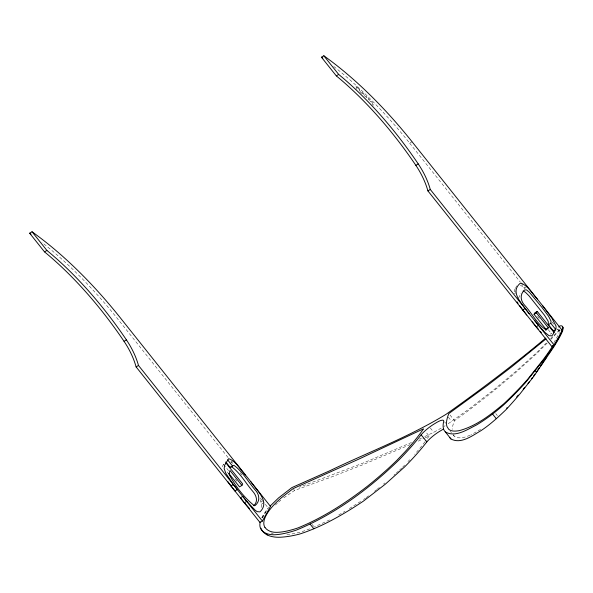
<?xml version="1.0" encoding="UTF-8"?>
<svg xmlns="http://www.w3.org/2000/svg" width="593" height="593" viewBox="0 0 593 593"><rect width="100%" height="100%" fill="white"/><g stroke="black" fill="none" stroke-linecap="round" stroke-linejoin="round"><path stroke-width="0.44" stroke-dasharray="2.96 2.22" d="M368.564 99.624L368.26 98.653M372.856 105.28L372.367 102.945L370.514 101.633M366.089 97.17L365.792 96.185M355.933 86.319L357.623 87.883M355.896 89.81L356.415 87.141L356.074 86.459M365.644 96.036L367.045 97.319M368.112 98.505L369.81 100.091M361.737 93.412L362.086 92.249L363.687 93.879A2.995 1.423 58.9 0 1 364.376 94.85A2.876 1.371 58.9 0 1 364.851 95.925A3.343 1.594 58.9 0 1 364.947 96.288M366.348 97.408L366.874 97.267M370.158 101.737C370.477 99.483 373.508 103.716 373.501 105.213M369.113 100.173L369.647 100.047M261.194 507.46L261.639 504.072L259.919 499.38M356.934 87.979L357.46 87.846M518.586 298.034L521.062 293.187M222.219 466.735L224.391 462.822M227.149 472.821L227.638 471.939M262.573 517.874L267.702 508.631M515.347 288.354L513.531 292.282L515.91 290.844M515.688 287.738L516.711 285.893M553.944 342.658L559.495 332.636M559.688 329.389L553.699 335.668M560.111 330.62L558.947 330.99L550.867 339.389M402.588 467.232L405.582 464.111M407.977 461.613L409.77 459.745M546.316 342.999L538.333 351.056L517.489 370.002L494.488 389.223L469.337 408.785L448.078 423.81M550.623 338.722L553.084 336.275M547.22 343.006L537.221 353.057L516.384 371.996L493.383 391.217L468.218 410.801L454.527 420.659A129.519 28.434 -39.9 0 0 452.162 429.362M275.441 505.006L277.287 503.19M278.554 502.123L282.364 498.921M550.334 334.207L551.66 333.11M366.222 497.594L368.972 495.518M283.802 497.853L294.536 490.463L332.288 476.661L362.167 465.008L409.904 444.713M363.509 499.506L365.533 498.113M361.982 93.338C363.435 92.849 364.443 95.095 364.421 96.311M443.675 426.649L445.143 425.7M360.611 501.426L348.21 509.298M480.626 429.414L470.879 434.921M333.748 66.431A292.423 139.281 58.9 0 1 409.667 143.158L412.046 141.727M520.38 285.122L522.218 286.345L524.597 284.907M230.885 462.607L232.471 461.65M514.368 293.661L515.954 292.705M526.095 287.457L524.509 288.413L522.218 286.345M261.046 501.886L263.425 500.455M261.639 504.072L264.011 502.634M338.736 514.983L345.052 511.196M424.721 436.552L433.742 432.312L442.941 427.123M329.567 519.92L314.186 527.021M419.221 439.183L421.445 438.094M418.184 441.162L424.41 438.197M425.188 437.834L429.087 436.003L426.248 432.445M411.505 442.497L363.272 463.014L299.25 487.224M470.13 435.314L464.764 437.13A129.659 25.084 -42.6 0 1 454.238 436.189L452.007 433.387M309.754 528.867L301.111 531.958A59.989 20.332 -25.8 0 1 285.144 534.79M271.001 532.929L273.24 533.848M409.667 143.158L520.424 282.253M521.002 282.98L525.042 288.05M552.068 321.999L553.751 324.112M557.679 329.048L559.362 331.161M558.947 330.99L557.494 329.167L558.932 329.145L559.718 329.878A69.181 8.88 -49 0 1 559.851 331.339M537.651 316.365L539.326 318.471M548.273 329.708L551.631 333.926M495.755 413.603L497.334 415.582M449.998 414.967L454.527 420.659M448.338 417.161L451.755 421.445M444.594 421.86L445.736 423.283M450.324 431.281L451.443 432.682M430.325 428.027L433.742 432.312M293.572 489.247L294.536 490.463M312.081 524.382L313.66 526.362M228.053 457.529L117.866 319.153A292.423 139.281 58.9 0 0 41.947 242.418M230.936 461.146L233.242 464.045M240.165 472.74L241.892 474.911M260.275 497.994L262.514 500.811M265.323 504.332L268.125 507.86M223.546 464.349L228.579 470.664M235.295 479.092L236.97 481.205M453.408 434.877L454.238 436.189M360.5 92.389L359.425 89.825L357.824 89.491L358.165 88.327L359.773 89.958A2.995 1.423 58.9 0 1 360.455 90.929A2.876 1.371 58.9 0 1 360.929 92.004A3.343 1.594 58.9 0 1 361.1 92.716M429.087 436.003A129.519 31.725 -37.2 0 1 425.515 441.036M424.959 441.778A129.519 31.725 -37.2 0 1 422.216 445.336M421.667 446.032A129.519 31.725 -37.2 0 1 414.677 454.349M401.683 468.099A129.659 34.957 -34.4 0 1 399.156 470.457M398.518 471.05A129.659 34.957 -34.4 0 1 395.909 473.422M395.242 474.015A129.659 34.957 -34.4 0 1 393.915 475.201M384.901 482.939A129.659 34.957 -34.4 0 1 383.471 484.125M379.387 487.453A129.659 34.957 -34.4 0 1 377.311 489.114M376.614 489.662A129.659 34.957 -34.4 0 1 374.517 491.315M261.772 517.696A73.339 23.92 -27.5 0 1 268.911 507.386M262.069 518.067A71.671 25.81 -22.8 0 1 265.642 512.263"/><path stroke-width="0.89" d="M260.253 521.847A73.339 23.92 -27.5 0 0 261.083 529.438C263.878 533.448 268.985 534.738 273.632 534.767A62.71 19.443 -29.5 0 0 296.522 530.031C335.075 514.168 369.202 488.81 398.985 459.916A133.84 32.296 -37.6 0 0 421.134 434.773A15.981 3.854 -37.6 0 1 435.329 423.283A15.981 3.565 -39.5 0 1 443.757 421.126A133.84 29.872 -39.5 0 0 445.358 431.941C455.461 437.723 467.247 429.517 476.238 425.129C485.793 419.51 494.651 412.735 503.02 405.486A62.71 9.266 -47.2 0 0 525.079 383.115L545.152 358.113A73.369 9.414 -49 0 0 560.926 333.562L562.742 328.174L562.609 326.61L561.779 325.831L560.029 325.861L558.747 327.017M225.785 461.977L230.136 467.44L231.485 466.713C240.247 472.866 245.584 483.013 252.522 491.063C256.25 495.229 258.585 501.174 253.774 505.71M230.136 467.44L233.864 465.283C242.626 471.428 247.963 481.583 254.901 489.625C259.386 494.154 260.572 500.781 255.301 505.414L254.464 505.77C243.997 497.549 235.073 485.771 228.928 473.926L230.017 470.508L241.9 485.43L239.52 486.868L228.765 473.362M241.9 485.43L242.7 483.984L225.926 462.911M262.388 521.069L270.504 506.422L120.246 317.715A292.423 139.281 58.9 0 0 32.029 231.767L29.65 233.197L44.512 251.862A241.158 114.864 58.9 0 1 124.056 341.346A45.824 21.83 58.9 0 1 136.108 366.897L260.008 522.5L262.388 521.069L138.488 365.466A45.824 21.83 58.9 0 0 126.435 339.908A241.158 114.864 58.9 0 0 46.891 250.424L32.029 231.767M545.449 330.116L545.938 329.234L534.048 314.305L534.856 312.852L537.236 311.421L554.01 332.488M534.048 314.305L536.428 312.867L537.236 311.421M536.428 312.867L548.317 327.796L546.272 330.019C537.214 324.245 532.084 313.601 525.013 305.64C520.55 301.118 519.446 294.528 524.672 289.918L526.495 289.888L529.453 292.349L541.55 306.892L548.569 316.254L551.038 321.161L550.808 323.296L555.7 329.434L553.321 330.872L548.429 324.727L548.214 321.258L544.404 315.135L528.978 295.803L525.398 292.23L523.13 290.993M553.321 330.872L553.662 330.264M554.188 345.074L562.305 330.427L412.046 141.727A292.423 139.281 58.9 0 0 323.822 55.772L321.443 57.202L336.305 75.867A241.158 114.864 58.9 0 1 415.856 165.351A45.824 21.83 58.9 0 1 427.909 190.902L551.809 346.505L554.188 345.074L430.288 189.471A45.824 21.83 58.9 0 0 418.235 163.913A241.158 114.864 58.9 0 0 338.685 74.429L323.822 55.772M550.015 351.894L551.483 349.611M544.211 360.752L546.138 357.846M540.438 366.259L543.737 361.441M536.42 372.004L539.467 367.675M449.976 437.767A133.825 29.376 -39.9 0 0 450.962 438.976C461.006 444.439 472.317 435.633 480.753 430.8C490.033 424.736 498.224 417.138 506.207 409.481A64.518 7.249 -50.6 0 0 520.002 393.848L533.478 376.814L553.603 347.216A71.671 6.063 -53.2 0 0 562.587 331.013L563.35 327.536L562.757 327.069M533.5 376.118L534.93 374.116M531.647 378.69L532.551 377.452M527.985 383.434L529.564 381.469M523.182 389.305L524.79 387.348M506.667 408.177L507.104 407.71M270.186 506.051L278.54 497.942L291.882 487.594L329.515 470.879C368.409 452.162 409.17 436.856 446.069 414.299C480.167 390.098 513.686 364.991 545.693 338.062M546.079 338.84L511.611 366.897L487.891 385.079L448.864 413.543A129.533 28.916 -39.5 0 0 447.011 426.589L448.649 429.176A129.608 26.537 -41.4 0 0 459.545 430.577C476.461 425.944 490.656 414.766 503.902 403.692A58.225 8.606 -47.2 0 0 527.748 379.194L543.262 359.566A69.181 8.88 -49 0 0 553.061 345.408M44.512 251.862L46.891 250.424M336.305 75.867L338.685 74.429M124.056 341.346L126.435 339.908M415.856 165.351L418.235 163.913M136.108 366.897L138.488 365.466M427.909 190.902L430.288 189.471M230.981 485.926L233.36 484.496L237.311 489.573L234.932 491.004L227.756 481.538M519.557 305.543L522.774 309.931L525.153 308.501L529.104 313.578M246.777 501.344L242.752 496.4L240.373 497.838L244.398 502.775L246.777 501.344L255.375 510.432L257.214 511.655L259.971 511.878C270.578 501.745 256.324 490.137 250.869 481.761M532.166 321.843L536.191 326.787L538.57 325.349L544.885 332.362L549.014 335.66L551.772 335.883L552.683 334.882L556.041 328.833L556.012 326.002L551.913 318.241L542.662 305.766M548.429 324.727L550.808 323.296M545.938 329.234L548.317 327.796M260.89 528.163C264.13 536.546 274.685 537.836 282.535 537.08A64.518 21.867 -25.8 0 0 299.702 534.034C322.518 526.636 343.399 514.405 363.294 501.211L385.235 484.251L404.582 466.95A133.825 32.778 -37.2 0 0 426.812 441.896A15.981 3.914 -37.2 0 1 441.066 430.496A15.981 3.506 -39.9 0 1 443.364 429.117M540.216 331.376L541.357 332.584M249.564 508.579L244.398 502.775M264.96 527.414C267.013 530.357 270.519 531.825 273.996 532.24A58.225 18.049 -29.5 0 0 297.908 527.933C323.237 517.674 346.386 502.582 367.89 485.867A129.608 33.579 -35.6 0 0 396.724 460.494L404.752 452.074A129.533 31.259 -37.6 0 0 423.417 428.887L358.372 459.323L293.09 488.639L281.416 497.727A69.181 22.564 -27.5 0 0 264.945 527.422M536.191 326.787L538.488 329.441M537.221 298.931C532.166 293.617 528.296 286.056 521.225 283.202L520.002 283.461C510.669 291.556 520.143 301.392 525.153 308.501M534.545 320.405L538.57 325.349M245.428 474.926C240.121 469.53 236.133 461.206 228.683 458.663L224.599 465.305L224.161 468.7L225.881 473.392L233.36 484.496M535.301 370.892L536.569 372.486M492.553 414.018L496.259 418.68M445.358 431.941L450.962 438.976M421.134 434.773L426.812 441.896M310.087 524.071L313.801 528.734M227.616 459.857L232.508 466.002M265.938 533.352L267.213 534.945M522.774 309.931L526.732 315.009M517.059 301.844L518.06 303.327M321.443 57.202A292.423 139.281 58.9 0 1 322.814 58.188M29.65 233.197A292.423 139.281 58.9 0 1 31.014 234.176M518.297 395.094A59.989 6.738 -50.6 0 1 516.673 396.984"/></g></svg>
